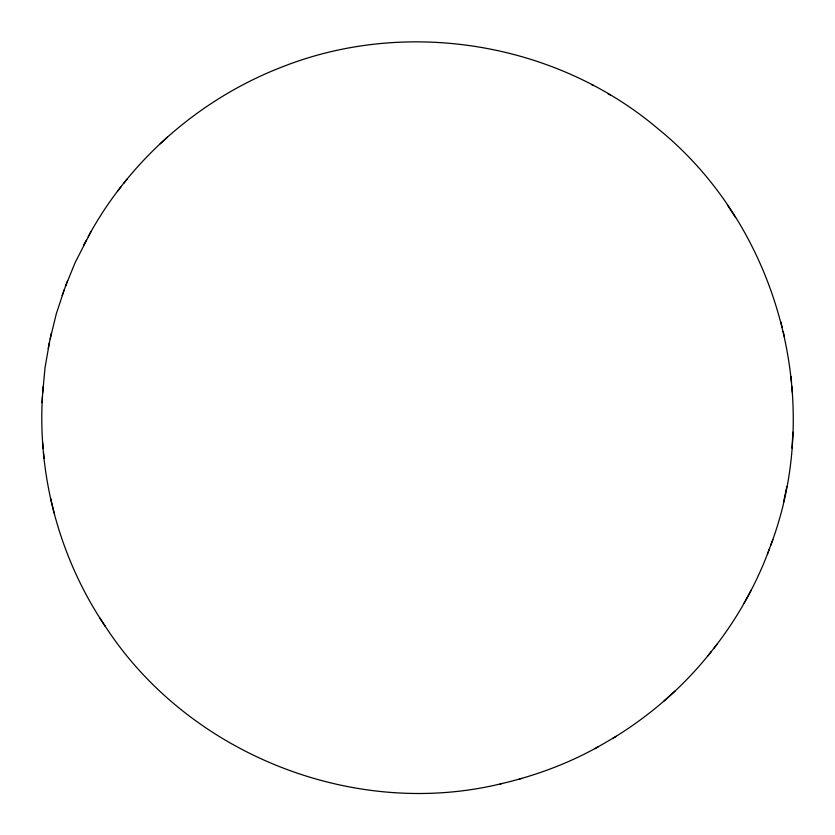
<?xml version="1.0" encoding="UTF-8"?>
<svg xmlns="http://www.w3.org/2000/svg" width="835" height="835" viewBox="0 0 835 835"><rect width="100%" height="100%" fill="white"/><g stroke="black" fill="none" stroke-linecap="round" stroke-linejoin="round"><path stroke-width="1.25" d="M770.768 545.192C825.251 400.842 778.126 226.055 658.095 128.83C556.528 42.742 408.263 17.994 284.192 66.153C201.496 97.559 130.354 158.859 88.186 236.733M42.439 396.5C37.606 477.234 60.037 559.398 105.335 626.407C187.99 753.598 352.558 819.396 500.134 783.981L502.346 783.428M42.669 393.097L45.048 367.577L49.453 342.329M791.977 448.071L792.926 432.186M42.084 402.689L43.023 386.897M50.183 338.906L56.237 314.023L64.232 289.776M783.564 502.127L786.81 486.555M48.19 348.414L51.436 332.841M65.485 286.374L75.046 262.774L90.994 231.629M713.967 648.179C737.493 618.15 756.364 584.396 769.515 548.595M62.134 295.507L67.572 280.685M767.428 554.283L772.866 539.462M744.016 603.34L751.448 589.677M83.552 245.292L86.381 240.146M117.662 191.1L121.033 186.79M123.705 183.439L127.014 179.191M612.765 738.359C650.329 715.511 684.105 686.12 711.295 651.53M707.986 655.778L717.338 643.868M167.397 137.19L160.163 143.745M664.034 700.982L674.837 691.223M500.134 783.981C534.306 776.07 567.591 763.941 598.215 746.761M594.938 748.671L616.282 736.313M519.297 779.055L521.823 778.418M591.41 84.46L593.382 85.556M608.204 93.864L610.468 95.117M99.605 617.712L105.335 626.407M735.572 217.538L727.306 204.919M780.808 321.757L782.197 327.414M783.136 331.432L784.535 337.142M50.465 497.827L54.191 513.212M790.975 376.533L791.517 382.576M791.851 386.459L792.394 392.544M42.606 442.425L43.149 448.51M43.483 452.393L44.025 458.436"/></g></svg>
